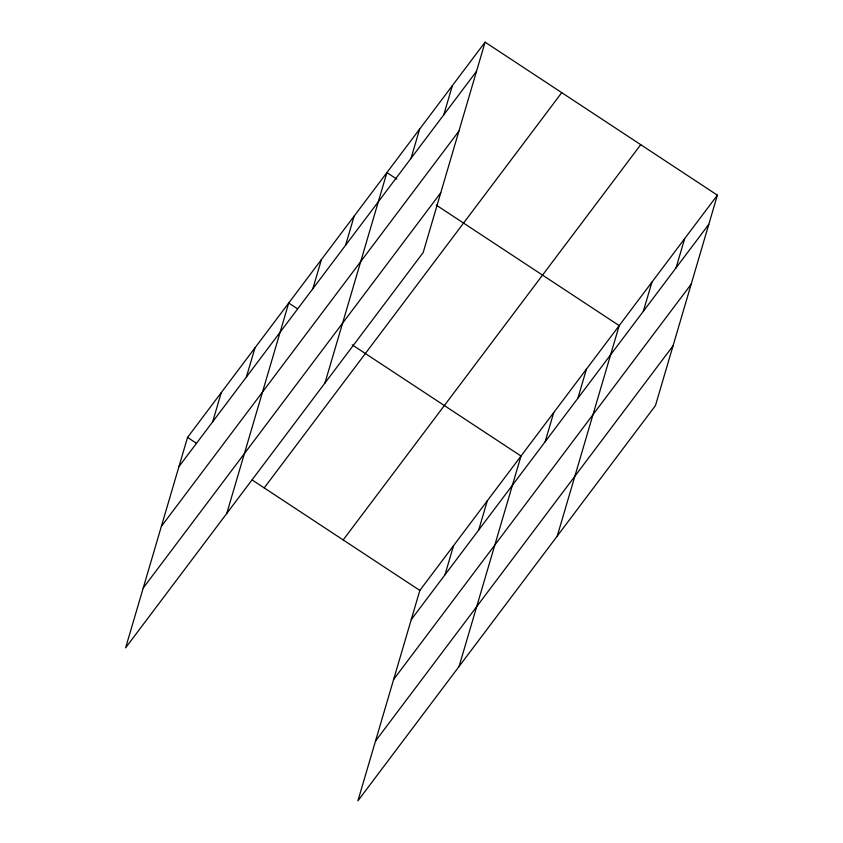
<?xml version="1.0" encoding="UTF-8"?>
<svg xmlns="http://www.w3.org/2000/svg" width="843" height="843" viewBox="0 0 843 843"><rect width="100%" height="100%" fill="white"/><g stroke="black" fill="none" stroke-linecap="round" stroke-linejoin="round"><path stroke-width="1.26" d="M485.094 42.15L187.546 437.401L125.618 647.824L423.165 252.573L485.094 42.15L717.382 195.176L655.454 405.599L357.906 800.85L419.835 590.427L717.382 195.176M212.678 421.795L221.266 392.606M246.398 377L254.986 347.811M226.778 513.44L288.706 303.016L297.474 308.791M312.848 288.727L321.436 259.539M345.577 245.25L354.165 216.061M324.966 383.007L386.905 172.583L396.758 179.074M411.036 158.294L419.635 129.105M443.776 114.817L452.364 85.628M444.967 574.821L453.566 545.632M478.698 530.026L487.286 500.837M459.077 666.465L521.006 456.042L352.226 344.861M545.147 441.753L553.735 412.564M577.876 398.275L586.465 369.086M557.265 536.032L619.194 325.609L436.179 205.049M643.335 311.32L651.924 282.131M676.065 267.842L684.653 238.653M178.958 466.59L476.506 71.339M161.35 526.401L458.898 131.139M143.215 588.014L440.763 192.762M264.196 487.907L561.744 92.646M343.185 539.931L640.733 144.68M411.247 619.616L708.794 224.364M393.649 679.426L691.197 284.165M375.514 741.039L673.062 345.788M187.546 437.401L196.303 443.176M252.152 479.973L419.835 590.427"/></g></svg>
